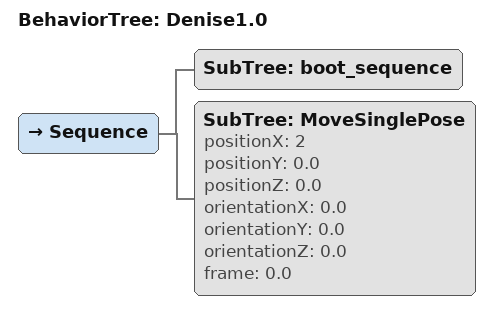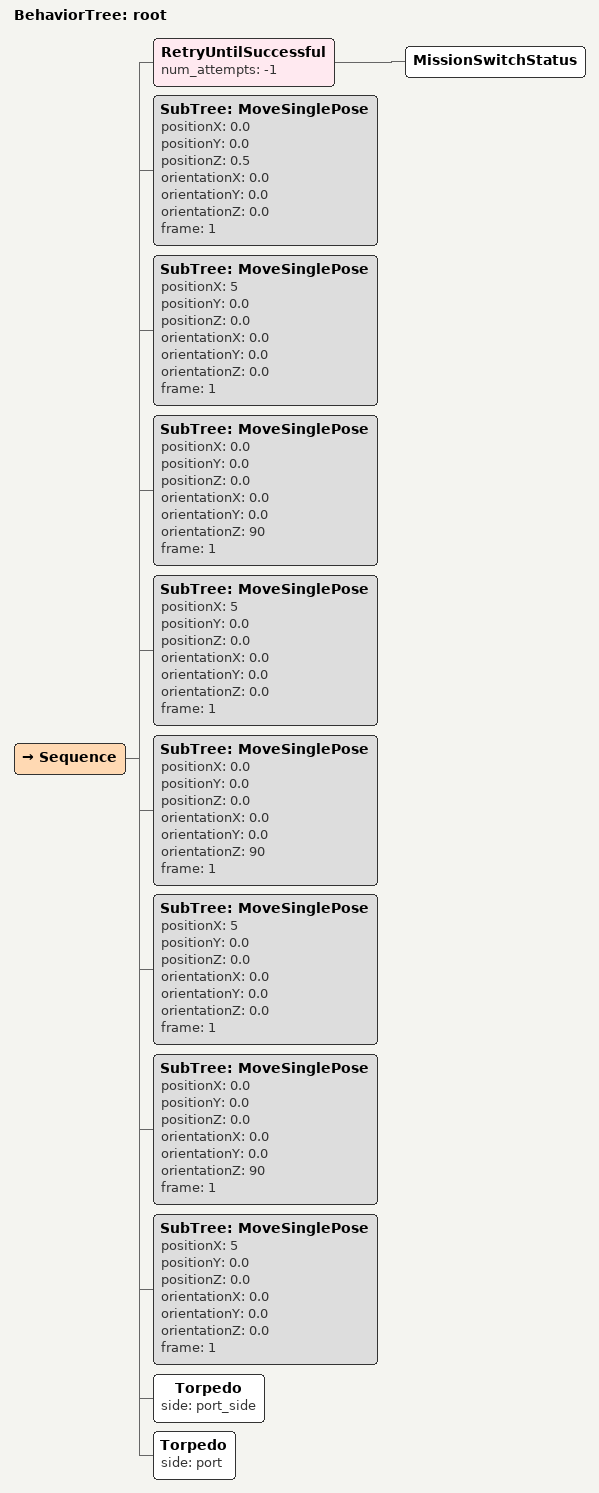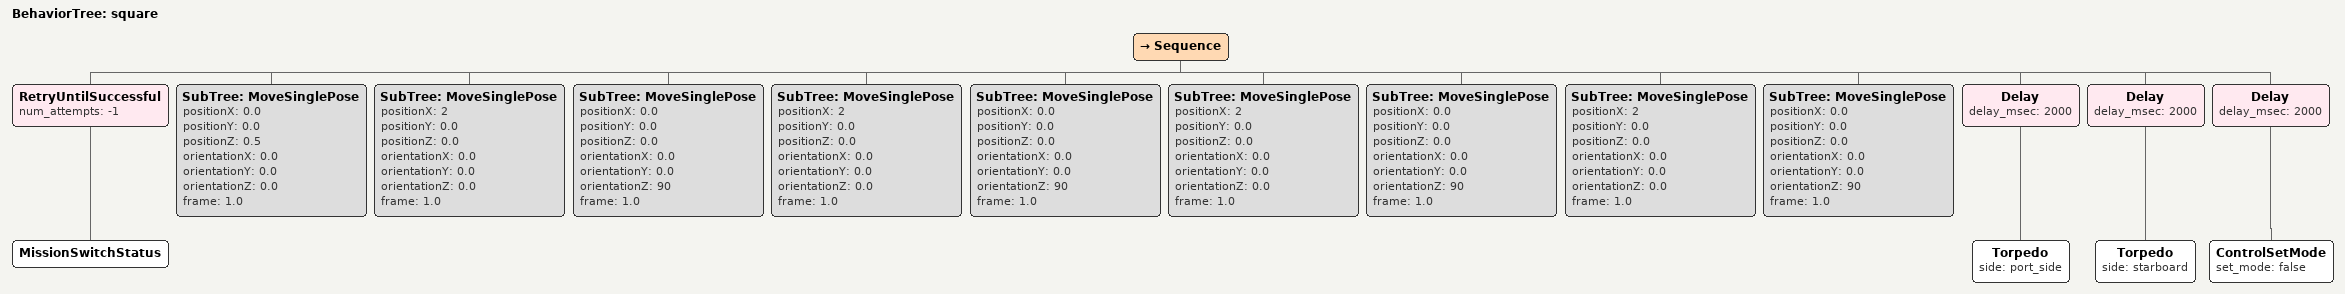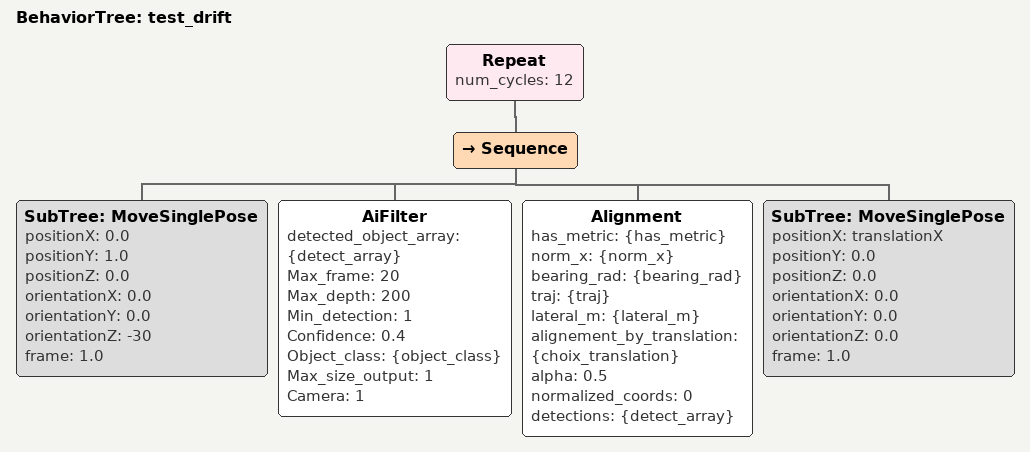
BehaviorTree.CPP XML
<?xml version="1.0" encoding="UTF-8"?>
<root BTCPP_format="4"
      main_tree_to_execute="root">
  <BehaviorTree ID="Denise1.0">
    <Sequence>
      <SubTree ID="boot_sequence"/>
      <SubTree ID="MoveSinglePose"
               positionX="2"
               positionY="0.0"
               positionZ="0.0"
               orientationX="0.0"
               orientationY="0.0"
               orientationZ="0.0"
               frame="0.0"/>
    </Sequence>
  </BehaviorTree>

  <BehaviorTree ID="root">
    <Sequence>
      <RetryUntilSuccessful num_attempts="-1">
        <MissionSwitchStatus/>
      </RetryUntilSuccessful>
      <SubTree ID="MoveSinglePose"
               positionX="0.0"
               positionY="0.0"
               positionZ="0.5"
               orientationX="0.0"
               orientationY="0.0"
               orientationZ="0.0"
               frame="1"/>
      <SubTree ID="MoveSinglePose"
               positionX="5"
               positionY="0.0"
               positionZ="0.0"
               orientationX="0.0"
               orientationY="0.0"
               orientationZ="0.0"
               frame="1"/>
      <SubTree ID="MoveSinglePose"
               positionX="0.0"
               positionY="0.0"
               positionZ="0.0"
               orientationX="0.0"
               orientationY="0.0"
               orientationZ="90"
               frame="1"/>
      <SubTree ID="MoveSinglePose"
               positionX="5"
               positionY="0.0"
               positionZ="0.0"
               orientationX="0.0"
               orientationY="0.0"
               orientationZ="0.0"
               frame="1"/>
      <SubTree ID="MoveSinglePose"
               positionX="0.0"
               positionY="0.0"
               positionZ="0.0"
               orientationX="0.0"
               orientationY="0.0"
               orientationZ="90"
               frame="1"/>
      <SubTree ID="MoveSinglePose"
               positionX="5"
               positionY="0.0"
               positionZ="0.0"
               orientationX="0.0"
               orientationY="0.0"
               orientationZ="0.0"
               frame="1"/>
      <SubTree ID="MoveSinglePose"
               positionX="0.0"
               positionY="0.0"
               positionZ="0.0"
               orientationX="0.0"
               orientationY="0.0"
               orientationZ="90"
               frame="1"/>
      <SubTree ID="MoveSinglePose"
               positionX="5"
               positionY="0.0"
               positionZ="0.0"
               orientationX="0.0"
               orientationY="0.0"
               orientationZ="0.0"
               frame="1"/>
      <Torpedo side="port_side"/>
      <Torpedo side="port"/>
    </Sequence>
  </BehaviorTree>

  <BehaviorTree ID="square">
    <Sequence>
      <RetryUntilSuccessful num_attempts="-1">
        <MissionSwitchStatus/>
      </RetryUntilSuccessful>
      <SubTree ID="MoveSinglePose"
               positionX="0.0"
               positionY="0.0"
               positionZ="0.5"
               orientationX="0.0"
               orientationY="0.0"
               orientationZ="0.0"
               frame="1.0"/>
      <SubTree ID="MoveSinglePose"
               positionX="2"
               positionY="0.0"
               positionZ="0.0"
               orientationX="0.0"
               orientationY="0.0"
               orientationZ="0.0"
               frame="1.0"/>
      <SubTree ID="MoveSinglePose"
               positionX="0.0"
               positionY="0.0"
               positionZ="0.0"
               orientationX="0.0"
               orientationY="0.0"
               orientationZ="90"
               frame="1.0"/>
      <SubTree ID="MoveSinglePose"
               positionX="2"
               positionY="0.0"
               positionZ="0.0"
               orientationX="0.0"
               orientationY="0.0"
               orientationZ="0.0"
               frame="1.0"/>
      <SubTree ID="MoveSinglePose"
               positionX="0.0"
               positionY="0.0"
               positionZ="0.0"
               orientationX="0.0"
               orientationY="0.0"
               orientationZ="90"
               frame="1.0"/>
      <SubTree ID="MoveSinglePose"
               positionX="2"
               positionY="0.0"
               positionZ="0.0"
               orientationX="0.0"
               orientationY="0.0"
               orientationZ="0.0"
               frame="1.0"/>
      <SubTree ID="MoveSinglePose"
               positionX="0.0"
               positionY="0.0"
               positionZ="0.0"
               orientationX="0.0"
               orientationY="0.0"
               orientationZ="90"
               frame="1.0"/>
      <SubTree ID="MoveSinglePose"
               positionX="2"
               positionY="0.0"
               positionZ="0.0"
               orientationX="0.0"
               orientationY="0.0"
               orientationZ="0.0"
               frame="1.0"/>
      <SubTree ID="MoveSinglePose"
               positionX="0.0"
               positionY="0.0"
               positionZ="0.0"
               orientationX="0.0"
               orientationY="0.0"
               orientationZ="90"
               frame="1.0"/>
      <Delay delay_msec="2000">
        <Torpedo side="port_side"/>
      </Delay>
      <Delay delay_msec="2000">
        <Torpedo side="starboard"/>
      </Delay>
      <Delay delay_msec="2000">
        <ControlSetMode set_mode="false"/>
      </Delay>
    </Sequence>
  </BehaviorTree>

  <BehaviorTree ID="test_drift">
    <Repeat num_cycles="12">
      <Sequence>
        <SubTree ID="MoveSinglePose"
                 positionX="0.0"
                 positionY="1.0"
                 positionZ="0.0"
                 orientationX="0.0"
                 orientationY="0.0"
                 orientationZ="-30"
                 frame="1.0"/>
        <AiFilter detected_object_array="{detect_array}"
                  Max_frame="20"
                  Max_depth="200"
                  Min_detection="1"
                  Confidence="0.4"
                  Object_class="{object_class}"
                  Max_size_output="1"
                  Camera="1"/>
        <Alignment has_metric="{has_metric}"
                   norm_x="{norm_x}"
                   bearing_rad="{bearing_rad}"
                   traj="{traj}"
                   lateral_m="{lateral_m}"
                   alignement_by_translation="{choix_translation}"
                   alpha="0.5"
                   normalized_coords="0"
                   detections="{detect_array}"/>
        <SubTree ID="MoveSinglePose"
                 positionX="translationX"
                 positionY="0.0"
                 positionZ="0.0"
                 orientationX="0.0"
                 orientationY="0.0"
                 orientationZ="0.0"
                 frame="1.0"/>
      </Sequence>
    </Repeat>
  </BehaviorTree>

</root>
